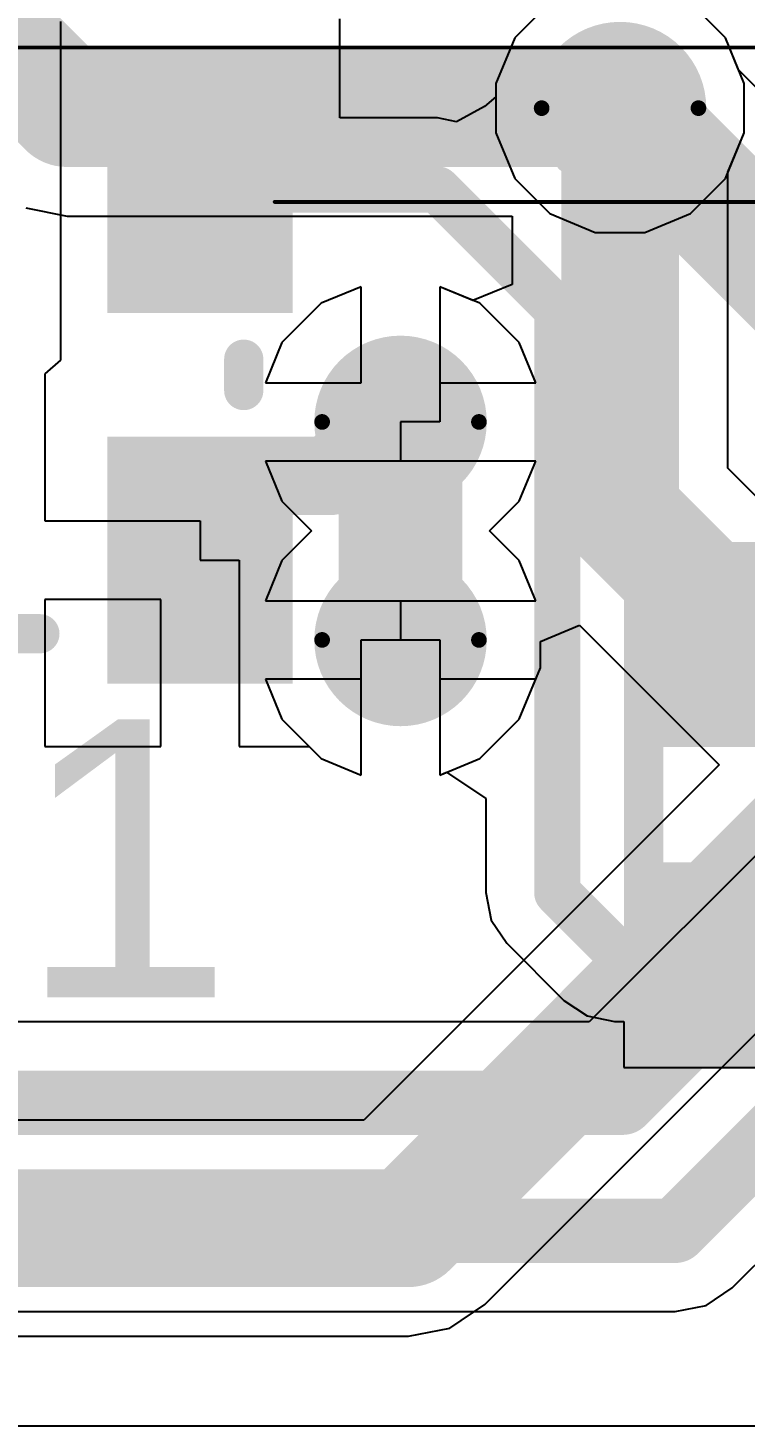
# Model space of a CAD drawing. Header units: inches. Extents: x 0 to 323, y -26 to 38.
# Drawn here: x 8.692 to 11.016, y 0.203 to 4.73 of the extents above; entities that cross this region are included whole.
import ezdxf

# ---------------------------------------------------------------- set-up
doc = ezdxf.new("R2010")
doc.units = ezdxf.units.IN
for name, color, linetype in [('Bottom Layer', 5, 'Continuous'), ('Bottom Solder', 6, 'Continuous'), ('Drill Drawing', 1, 'Continuous'), ('GND', 76, 'Continuous'), ('Mechanical 3', 76, 'Continuous'), ('Power', 16, 'Continuous'), ('Top Layer', 1, 'Continuous'), ('Top Overlay', 2, 'Continuous'), ('Top Paste', 8, 'Continuous'), ('Top Solder', 216, 'Continuous'), ('Via Holes', 16, 'Continuous')]:
    doc.layers.add(name, color=color, linetype=linetype)
doc.styles.add('Arial', font='', dxfattribs={"height": 0.2})
doc.styles.get('Arial').set_extended_font_data('Arial')

# ---------------------------------------------------------------- blocks, each defined once
blk = doc.blocks.new('KC2016K_22')
at = {"layer": 'Top Layer'}
for points in [[(-1.2, 1), (-0.6, 1), (-0.6, 0.2), (-1.2, 0.2)], [(0.6, 1), (1.2, 1), (1.2, 0.2), (0.6, 0.2)], [(-1.2, -0.2), (-0.6, -0.2), (-0.6, -1), (-1.2, -1)], [(0.6, -0.2), (1.2, -0.2), (1.2, -1), (0.6, -1)]]:
    blk.add_hatch(color=1, dxfattribs=at).paths.add_polyline_path(points)
at = {"layer": 'Top Paste'}
for points in [[(-1.2, 1), (-0.6, 1), (-0.6, 0.2), (-1.2, 0.2)], [(0.6, 1), (1.2, 1), (1.2, 0.2), (0.6, 0.2)], [(-1.2, -0.2), (-0.6, -0.2), (-0.6, -1), (-1.2, -1)], [(0.6, -0.2), (1.2, -0.2), (1.2, -1), (0.6, -1)]]:
    blk.add_hatch(color=8, dxfattribs=at).paths.add_polyline_path(points)
at = {"layer": 'Top Solder'}
for points in [[(-1.2, 1), (-0.6, 1), (-0.6, 0.2), (-1.2, 0.2)], [(0.6, 1), (1.2, 1), (1.2, 0.2), (0.6, 0.2)], [(-1.2, -0.2), (-0.6, -0.2), (-0.6, -1), (-1.2, -1)], [(0.6, -0.2), (1.2, -0.2), (1.2, -1), (0.6, -1)]]:
    blk.add_hatch(color=216, dxfattribs=at).paths.add_polyline_path(points)
at = {"layer": 'Top Overlay'}
for points in [[(-0.381, 0.8382, 0.127, 0.127, 0), (0.381, 0.8382, 0.127, 0.127, 0)], [(-1.0414, -0.0508, 0.127, 0.127, 0), (-1.0414, 0.0508, 0.127, 0.127, 0)], [(1.0414, -0.0508, 0.127, 0.127, 0), (1.0414, 0.0508, 0.127, 0.127, 0)], [(-1.5728, -0.554, 0.254, 0.254, 0), (-1.4458, -0.681, 0.254, 0.254, 0)], [(-1.5728, -0.808, 0.254, 0.254, 0), (-1.5728, -0.554, 0.254, 0.254, 0)], [(-1.5728, -0.808, 0.254, 0.254, 0), (-1.4458, -0.681, 0.254, 0.254, 0)], [(-0.381, -0.8382, 0.127, 0.127, 0), (0.381, -0.8382, 0.127, 0.127, 0)]]:
    blk.add_lwpolyline(points, format="xyseb", dxfattribs=at)
for points in [[(-0.4128, 0.8382, 0.0635, 0.0635, 1), (-0.3493, 0.8382, 0.0635, 0.0635, 1)], [(0.3493, 0.8382, 0.0635, 0.0635, 1), (0.4128, 0.8382, 0.0635, 0.0635, 1)], [(-1.0732, 0.0508, 0.0635, 0.0635, 1), (-1.0096, 0.0508, 0.0635, 0.0635, 1)], [(1.0097, 0.0508, 0.0635, 0.0635, 1), (1.0732, 0.0508, 0.0635, 0.0635, 1)], [(-1.0732, -0.0508, 0.0635, 0.0635, 1), (-1.0096, -0.0508, 0.0635, 0.0635, 1)], [(1.0097, -0.0508, 0.0635, 0.0635, 1), (1.0732, -0.0508, 0.0635, 0.0635, 1)], [(-1.6363, -0.554, 0.127, 0.127, 1), (-1.5093, -0.554, 0.127, 0.127, 1)], [(-1.6363, -0.554, 0.127, 0.127, 1), (-1.5093, -0.554, 0.127, 0.127, 1)], [(-1.5093, -0.681, 0.127, 0.127, 1), (-1.3823, -0.681, 0.127, 0.127, 1)], [(-1.5093, -0.681, 0.127, 0.127, 1), (-1.3823, -0.681, 0.127, 0.127, 1)], [(-1.6363, -0.808, 0.127, 0.127, 1), (-1.5093, -0.808, 0.127, 0.127, 1)], [(-1.6363, -0.808, 0.127, 0.127, 1), (-1.5093, -0.808, 0.127, 0.127, 1)], [(-0.4128, -0.8382, 0.0635, 0.0635, 1), (-0.3493, -0.8382, 0.0635, 0.0635, 1)], [(0.3493, -0.8382, 0.0635, 0.0635, 1), (0.4128, -0.8382, 0.0635, 0.0635, 1)]]:
    blk.add_lwpolyline(points, format="xyseb", close=True, dxfattribs=at)
blk = doc.blocks.new('R___0402_24')
at = {"layer": 'Top Layer'}
for points in [[(-0.6985, -0.3175), (-0.6985, 0.3175), (-0.2413, 0.3175), (-0.2413, -0.3175)], [(0.2413, -0.3175), (0.2413, 0.3175), (0.6985, 0.3175), (0.6985, -0.3175)]]:
    blk.add_hatch(color=1, dxfattribs=at).paths.add_polyline_path(points)
at = {"layer": 'Top Paste'}
for points in [[(-0.6985, -0.3175), (-0.6985, 0.3175), (-0.2413, 0.3175), (-0.2413, -0.3175)], [(0.2413, -0.3175), (0.2413, 0.3175), (0.6985, 0.3175), (0.6985, -0.3175)]]:
    blk.add_hatch(color=8, dxfattribs=at).paths.add_polyline_path(points)
at = {"layer": 'Top Solder'}
for points in [[(-0.7535, -0.3725), (-0.7535, 0.3725), (-0.1863, 0.3725), (-0.1863, -0.3725)], [(0.1863, -0.3725), (0.1863, 0.3725), (0.7535, 0.3725), (0.7535, -0.3725)]]:
    blk.add_hatch(color=216, dxfattribs=at).paths.add_polyline_path(points)
at = {"layer": 'Top Overlay'}
for points in [[(-0.7874, 0.4064, 0.127, 0.127, 0), (-0.7874, -0.4064, 0.127, 0.127, 0)], [(-0.7874, 0.4064, 0.127, 0.127, 0), (0.7874, 0.4064, 0.127, 0.127, 0)], [(0.7874, 0.4064, 0.127, 0.127, 0), (0.7874, -0.4064, 0.127, 0.127, 0)], [(-0.7874, -0.4064, 0.127, 0.127, 0), (0.7874, -0.4064, 0.127, 0.127, 0)], [(-0.8128, -0.4318, 0.00323, 0.00323, 0), (0.8128, -0.4318, 0.00323, 0.00323, 0)]]:
    blk.add_lwpolyline(points, format="xyseb", dxfattribs=at)
for points in [[(-0.8191, 0.4064, 0.0635, 0.0635, 1), (-0.7556, 0.4064, 0.0635, 0.0635, 1)], [(-0.8191, 0.4064, 0.0635, 0.0635, 1), (-0.7556, 0.4064, 0.0635, 0.0635, 1)], [(0.7556, 0.4064, 0.0635, 0.0635, 1), (0.8191, 0.4064, 0.0635, 0.0635, 1)], [(0.7556, 0.4064, 0.0635, 0.0635, 1), (0.8191, 0.4064, 0.0635, 0.0635, 1)], [(-0.8191, -0.4064, 0.0635, 0.0635, 1), (-0.7556, -0.4064, 0.0635, 0.0635, 1)], [(-0.8191, -0.4064, 0.0635, 0.0635, 1), (-0.7556, -0.4064, 0.0635, 0.0635, 1)], [(0.7556, -0.4064, 0.0635, 0.0635, 1), (0.8191, -0.4064, 0.0635, 0.0635, 1)], [(0.7556, -0.4064, 0.0635, 0.0635, 1), (0.8191, -0.4064, 0.0635, 0.0635, 1)], [(-0.8136, -0.4318, 0.00161, 0.00161, 1), (-0.812, -0.4318, 0.00161, 0.00161, 1)], [(0.812, -0.4318, 0.00161, 0.00161, 1), (0.8136, -0.4318, 0.00161, 0.00161, 1)]]:
    blk.add_lwpolyline(points, format="xyseb", close=True, dxfattribs=at)

msp = doc.modelspace()

# ---------------------------------------------------------------- hatches: boundary and pattern name
at = {"layer": 'Bottom Layer'}
h = msp.add_hatch(color=5, dxfattribs=at)
edge = h.paths.add_edge_path()
edge.add_arc((10.6106, 4.4704), 0.25, 0, 360)
h = msp.add_hatch(color=5, dxfattribs=at)
edge = h.paths.add_edge_path()
edge.add_arc((9.8994, 3.4544), 0.25, 0, 360)
h = msp.add_hatch(color=5, dxfattribs=at)
edge = h.paths.add_edge_path()
edge.add_arc((9.8994, 2.7486), 0.25, 0, 360)
at = {"layer": 'Bottom Solder'}
h = msp.add_hatch(color=6, dxfattribs=at)
edge = h.paths.add_edge_path()
edge.add_arc((10.6106, 4.4704), 0.15, 0, 360)
h = msp.add_hatch(color=6, dxfattribs=at)
edge = h.paths.add_edge_path()
edge.add_arc((9.8994, 3.4544), 0.15, 0, 360)
h = msp.add_hatch(color=6, dxfattribs=at)
edge = h.paths.add_edge_path()
edge.add_arc((9.8994, 2.7486), 0.15, 0, 360)
at = {"layer": 'GND'}
h = msp.add_hatch(color=76, dxfattribs=at)
edge = h.paths.add_edge_path()
edge.add_arc((10.6106, 4.4704), 0.25, 0, 360)
h = msp.add_hatch(color=76, dxfattribs=at)
edge = h.paths.add_edge_path()
edge.add_arc((9.8994, 3.4544), 0.25, 0, 360)
h = msp.add_hatch(color=76, dxfattribs=at)
edge = h.paths.add_edge_path()
edge.add_arc((9.8994, 2.7486), 0.25, 0, 360)
at = {"layer": 'Power'}
h = msp.add_hatch(color=16, dxfattribs=at)
edge = h.paths.add_edge_path()
edge.add_arc((10.6106, 4.4704), 0.25, 0, 360)
h = msp.add_hatch(color=16, dxfattribs=at)
edge = h.paths.add_edge_path()
edge.add_arc((9.8994, 3.4544), 0.25, 0, 360)
h = msp.add_hatch(color=16, dxfattribs=at)
edge = h.paths.add_edge_path()
edge.add_arc((9.8994, 2.7486), 0.25, 0, 360)
at = {"layer": 'Top Layer'}
h = msp.add_hatch(color=1, dxfattribs=at)
edge = h.paths.add_edge_path()
edge.add_arc((10.6106, 4.4704), 0.25, 0, 360)
h = msp.add_hatch(color=1, dxfattribs=at)
edge = h.paths.add_edge_path()
edge.add_arc((9.8994, 3.4544), 0.25, 0, 360)
h = msp.add_hatch(color=1, dxfattribs=at)
edge = h.paths.add_edge_path()
edge.add_arc((9.8994, 2.7486), 0.25, 0, 360)
at = {"layer": 'Top Solder'}
h = msp.add_hatch(color=216, dxfattribs=at)
edge = h.paths.add_edge_path()
edge.add_arc((10.6106, 4.4704), 0.15, 0, 360)
h = msp.add_hatch(color=216, dxfattribs=at)
edge = h.paths.add_edge_path()
edge.add_arc((9.8994, 3.4544), 0.15, 0, 360)
h = msp.add_hatch(color=216, dxfattribs=at)
edge = h.paths.add_edge_path()
edge.add_arc((9.8994, 2.7486), 0.15, 0, 360)
at = {"layer": 'Via Holes'}
h = msp.add_hatch(color=7, dxfattribs=at)
edge = h.paths.add_edge_path()
edge.add_arc((10.6106, 4.4704), 0.15, 0, 360)
h = msp.add_hatch(color=7, dxfattribs=at)
edge = h.paths.add_edge_path()
edge.add_arc((9.8994, 3.4544), 0.15, 0, 360)
h = msp.add_hatch(color=7, dxfattribs=at)
edge = h.paths.add_edge_path()
edge.add_arc((9.8994, 2.7486), 0.15, 0, 360)

# ---------------------------------------------------------------- linework, layer by layer
at = {"layer": 'Bottom Layer'}
for p, q in [((10.9517, 4.6984), (10.8385, 4.8115)), ((11.013, 4.5505), (10.9517, 4.6984)), ((11.013, 4.3904), (11.013, 4.5505)), ((10.9602, 4.2629), (11.013, 4.3904)), ((10.9602, 3.3044), (10.9602, 4.2629)), ((8.6851, 4.1474), (8.8189, 4.1208)), ((8.8189, 4.1208), (10.261, 4.1208)), ((10.261, 4.1208), (10.261, 3.8997)), ((10.261, 3.8997), (10.134, 3.8478)), ((9.7724, 3.8923), (9.6427, 3.8386)), ((9.7724, 3.5814), (9.7724, 3.8923)), ((10.134, 3.8478), (10.0264, 3.8923)), ((10.0264, 3.8923), (10.0264, 3.4544)), ((9.6427, 3.8386), (9.5152, 3.7111)), ((9.5152, 3.7111), (9.4615, 3.5814)), ((9.4615, 3.5814), (9.7724, 3.5814)), ((10.0264, 3.4544), (9.8994, 3.4544)), ((9.8994, 3.4544), (9.8994, 3.3274)), ((9.8994, 3.3274), (9.4615, 3.3274)), ((9.4615, 3.3274), (9.5152, 3.1977)), ((11.0972, 3.1674), (10.9602, 3.3044)), ((9.5152, 3.1977), (9.6114, 3.1015)), ((9.6114, 3.1015), (9.5152, 3.0054)), ((9.5152, 3.0054), (9.4615, 2.8756)), ((9.4615, 2.8756), (9.8994, 2.8756)), ((9.8994, 2.8756), (9.8994, 2.7486)), ((10.3526, 2.7436), (10.4796, 2.7962)), ((10.4796, 2.7962), (10.9312, 2.3445)), ((9.8994, 2.7486), (10.0264, 2.7486)), ((10.0264, 2.7486), (10.0264, 2.3107)), ((10.3526, 2.6585), (10.3526, 2.7436)), ((10.2836, 2.4919), (10.3526, 2.6585)), ((9.7724, 2.6216), (9.4615, 2.6216)), ((9.4615, 2.6216), (9.5152, 2.4919)), ((9.7724, 2.3107), (9.7724, 2.6216)), ((9.5152, 2.4919), (9.6427, 2.3644)), ((10.1561, 2.3644), (10.2836, 2.4919)), ((9.6427, 2.3644), (9.7724, 2.3107)), ((10.0264, 2.3107), (10.1561, 2.3644)), ((10.9312, 2.3445), (9.78, 1.1933)), ((10.172, 0.5964), (11.4621, 1.8865)), ((9.78, 1.1933), (8.2704, 1.1933)), ((10.0586, 0.5206), (10.172, 0.5964)), ((9.9248, 0.494), (10.0586, 0.5206)), ((8.2704, 0.494), (9.9248, 0.494)), ((21.7238, 0.2032), (8.3343, 0.2032))]:
    msp.add_line(p, q, dxfattribs=at)
for points in [[(8.382, 4.9074, 0.381, 0.381, 0), (8.8189, 4.4704, 0.381, 0.381, 0)], [(8.8189, 4.4704, 0.381, 0.381, 0), (10.6106, 4.4704, 0.381, 0.381, 0)], [(10.6106, 3.1596, 0.381, 0.381, 0), (10.6106, 4.4704, 0.381, 0.381, 0)], [(10.6106, 3.1596, 0.381, 0.381, 0), (11.5341, 2.2361, 0.381, 0.381, 0)], [(9.9248, 0.8436, 0.381, 0.381, 0), (11.3173, 2.2361, 0.381, 0.381, 0)], [(7.7752, 0.8436, 0.381, 0.381, 0), (9.9248, 0.8436, 0.381, 0.381, 0)]]:
    msp.add_lwpolyline(points, format="xyseb", dxfattribs=at)
for points in [[(8.7237, 4.4704, 0.1905, 0.1905, 1), (8.9142, 4.4704, 0.1905, 0.1905, 1)], [(8.7237, 4.4704, 0.1905, 0.1905, 1), (8.9142, 4.4704, 0.1905, 0.1905, 1)], [(10.5153, 4.4704, 0.1905, 0.1905, 1), (10.7058, 4.4704, 0.1905, 0.1905, 1)], [(10.5153, 4.4704, 0.1905, 0.1905, 1), (10.7058, 4.4704, 0.1905, 0.1905, 1)], [(10.5153, 3.1596, 0.1905, 0.1905, 1), (10.7058, 3.1596, 0.1905, 0.1905, 1)], [(10.5153, 3.1596, 0.1905, 0.1905, 1), (10.7058, 3.1596, 0.1905, 0.1905, 1)], [(9.8295, 0.8436, 0.1905, 0.1905, 1), (10.02, 0.8436, 0.1905, 0.1905, 1)], [(9.8295, 0.8436, 0.1905, 0.1905, 1), (10.02, 0.8436, 0.1905, 0.1905, 1)]]:
    msp.add_lwpolyline(points, format="xyseb", close=True, dxfattribs=at)
at = {"layer": 'Drill Drawing'}
for points in [[(10.8646, 4.4704, 0.0508, 0.0508, 1), (10.3566, 4.4704, 0.0508, 0.0508, 1)], [(10.3439, 4.4704, 0.0254, 0.0254, 1), (10.3693, 4.4704, 0.0254, 0.0254, 1)], [(10.8519, 4.4704, 0.0254, 0.0254, 1), (10.8773, 4.4704, 0.0254, 0.0254, 1)], [(10.1534, 3.4544, 0.0508, 0.0508, 1), (9.6454, 3.4544, 0.0508, 0.0508, 1)], [(9.6327, 3.4544, 0.0254, 0.0254, 1), (9.6581, 3.4544, 0.0254, 0.0254, 1)], [(10.1407, 3.4544, 0.0254, 0.0254, 1), (10.1661, 3.4544, 0.0254, 0.0254, 1)], [(10.1534, 2.7486, 0.0508, 0.0508, 1), (9.6454, 2.7486, 0.0508, 0.0508, 1)], [(9.6327, 2.7486, 0.0254, 0.0254, 1), (9.6581, 2.7486, 0.0254, 0.0254, 1)], [(10.1407, 2.7486, 0.0254, 0.0254, 1), (10.1661, 2.7486, 0.0254, 0.0254, 1)]]:
    msp.add_lwpolyline(points, format="xyseb", close=True, dxfattribs=at)
at = {"layer": 'GND'}
for p, q in [((10.3826, 4.8115), (10.2695, 4.6984)), ((10.9517, 4.6984), (10.8385, 4.8115)), ((10.2695, 4.6984), (10.2082, 4.5505)), ((11.013, 4.5505), (10.9517, 4.6984)), ((10.2082, 4.5505), (10.2082, 4.3904)), ((11.013, 4.3904), (11.013, 4.5505)), ((10.2082, 4.3904), (10.2695, 4.2425)), ((10.9517, 4.2425), (11.013, 4.3904)), ((10.2695, 4.2425), (10.3826, 4.1293)), ((10.8385, 4.1293), (10.9517, 4.2425)), ((10.3826, 4.1293), (10.5305, 4.068)), ((10.6906, 4.068), (10.8385, 4.1293)), ((10.5305, 4.068), (10.6906, 4.068)), ((9.7724, 3.8923), (9.6427, 3.8386)), ((9.7724, 3.5814), (9.7724, 3.8923)), ((10.1561, 3.8386), (10.0264, 3.8923)), ((10.0264, 3.8923), (10.0264, 3.5814)), ((9.6427, 3.8386), (9.5152, 3.7111)), ((10.2836, 3.7111), (10.1561, 3.8386)), ((9.5152, 3.7111), (9.4615, 3.5814)), ((10.3373, 3.5814), (10.2836, 3.7111)), ((9.4615, 3.5814), (9.7724, 3.5814)), ((10.0264, 3.5814), (10.3373, 3.5814)), ((10.3373, 3.3274), (9.4615, 3.3274)), ((9.4615, 3.3274), (9.5152, 3.1977)), ((10.2836, 3.1977), (10.3373, 3.3274)), ((9.5152, 3.1977), (9.6114, 3.1015)), ((10.1874, 3.1015), (10.2836, 3.1977)), ((9.6114, 3.1015), (9.5152, 3.0054)), ((10.2836, 3.0054), (10.1874, 3.1015)), ((9.5152, 3.0054), (9.4615, 2.8756)), ((10.3373, 2.8756), (10.2836, 3.0054)), ((9.4615, 2.8756), (10.3373, 2.8756)), ((9.7724, 2.6216), (9.4615, 2.6216)), ((9.4615, 2.6216), (9.5152, 2.4919)), ((9.7724, 2.3107), (9.7724, 2.6216)), ((10.3373, 2.6216), (10.0264, 2.6216)), ((10.0264, 2.6216), (10.0264, 2.3107)), ((10.2836, 2.4919), (10.3373, 2.6216)), ((9.5152, 2.4919), (9.6427, 2.3644)), ((10.1561, 2.3644), (10.2836, 2.4919)), ((9.6427, 2.3644), (9.7724, 2.3107)), ((10.0264, 2.3107), (10.1561, 2.3644)), ((37.7698, 0.2032), (0.2032, 0.2032))]:
    msp.add_line(p, q, dxfattribs=at)
at = {"layer": 'Mechanical 3'}
for points in [[(4.0045, 4.6668, 0.0127, 0.0127, 0), (11.9492, 4.6668, 0.0127, 0.0127, 0)], [(4.0045, 4.6668, 0.0127, 0.0127, 0), (11.9492, 4.6668, 0.0127, 0.0127, 0)], [(9.4918, 4.1668, 0.0127, 0.0127, 0), (13.4642, 4.1668, 0.0127, 0.0127, 0)], [(9.4918, 4.1668, 0.0127, 0.0127, 0), (13.4642, 4.1668, 0.0127, 0.0127, 0)]]:
    msp.add_lwpolyline(points, format="xyseb", dxfattribs=at)
msp.add_lwpolyline([(9.4887, 4.1668, 0.00635, 0.00635, 1), (9.495, 4.1668, 0.00635, 0.00635, 1)], format="xyseb", close=True, dxfattribs=at)
msp.add_lwpolyline([(9.4887, 4.1668, 0.00635, 0.00635, 1), (9.495, 4.1668, 0.00635, 0.00635, 1)], format="xyseb", close=True, dxfattribs=at)
at = {"layer": 'Power'}
for p, q in [((10.3826, 4.8115), (10.2695, 4.6984)), ((10.9517, 4.6984), (10.8385, 4.8115)), ((10.2695, 4.6984), (10.2082, 4.5505)), ((11.013, 4.5505), (10.9517, 4.6984)), ((10.2082, 4.5505), (10.2082, 4.3904)), ((11.013, 4.3904), (11.013, 4.5505)), ((10.2082, 4.3904), (10.2695, 4.2425)), ((10.9517, 4.2425), (11.013, 4.3904)), ((10.2695, 4.2425), (10.3826, 4.1293)), ((10.8385, 4.1293), (10.9517, 4.2425)), ((10.3826, 4.1293), (10.5305, 4.068)), ((10.6906, 4.068), (10.8385, 4.1293)), ((10.5305, 4.068), (10.6906, 4.068)), ((9.7724, 3.8923), (9.6427, 3.8386)), ((9.7724, 3.5814), (9.7724, 3.8923)), ((10.1561, 3.8386), (10.0264, 3.8923)), ((10.0264, 3.8923), (10.0264, 3.5814)), ((9.6427, 3.8386), (9.5152, 3.7111)), ((10.2836, 3.7111), (10.1561, 3.8386)), ((9.5152, 3.7111), (9.4615, 3.5814)), ((10.3373, 3.5814), (10.2836, 3.7111)), ((9.4615, 3.5814), (9.7724, 3.5814)), ((10.0264, 3.5814), (10.3373, 3.5814)), ((10.3373, 3.3274), (9.4615, 3.3274)), ((9.4615, 3.3274), (9.5152, 3.1977)), ((10.2836, 3.1977), (10.3373, 3.3274)), ((9.5152, 3.1977), (9.6114, 3.1015)), ((10.1874, 3.1015), (10.2836, 3.1977)), ((9.6114, 3.1015), (9.5152, 3.0054)), ((10.2836, 3.0054), (10.1874, 3.1015)), ((9.5152, 3.0054), (9.4615, 2.8756)), ((10.3373, 2.8756), (10.2836, 3.0054)), ((9.4615, 2.8756), (10.3373, 2.8756)), ((9.7724, 2.6216), (9.4615, 2.6216)), ((9.4615, 2.6216), (9.5152, 2.4919)), ((9.7724, 2.3107), (9.7724, 2.6216)), ((10.3373, 2.6216), (10.0264, 2.6216)), ((10.0264, 2.6216), (10.0264, 2.3107)), ((10.2836, 2.4919), (10.3373, 2.6216)), ((11.6192, 2.6202), (10.5106, 1.5116)), ((9.5152, 2.4919), (9.6427, 2.3644)), ((10.1561, 2.3644), (10.2836, 2.4919)), ((9.6427, 2.3644), (9.7724, 2.3107)), ((10.0264, 2.3107), (10.1561, 2.3644)), ((10.9741, 0.6504), (12.1048, 1.781)), ((10.5106, 1.5116), (5.8525, 1.5116)), ((10.8893, 0.5937), (10.9741, 0.6504)), ((10.7892, 0.5738), (10.8893, 0.5937)), ((3.9969, 0.5738), (10.7892, 0.5738)), ((37.7698, 0.2032), (0.2032, 0.2032))]:
    msp.add_line(p, q, dxfattribs=at)
for points in [[(10.6189, 1.25, 0.2083, 0.2083, 0), (11.8127, 2.4438, 0.2083, 0.2083, 0)], [(10.7892, 0.8353, 0.2083, 0.2083, 0), (11.9965, 2.0426, 0.2083, 0.2083, 0)], [(4.5708, 1.25, 0.2083, 0.2083, 0), (10.6189, 1.25, 0.2083, 0.2083, 0)], [(3.9969, 0.8353, 0.2083, 0.2083, 0), (10.7892, 0.8353, 0.2083, 0.2083, 0)]]:
    msp.add_lwpolyline(points, format="xyseb", dxfattribs=at)
for points in [[(10.5668, 1.25, 0.1041, 0.1041, 1), (10.671, 1.25, 0.1041, 0.1041, 1)], [(10.5668, 1.25, 0.1041, 0.1041, 1), (10.671, 1.25, 0.1041, 0.1041, 1)], [(10.7371, 0.8353, 0.1041, 0.1041, 1), (10.8413, 0.8353, 0.1041, 0.1041, 1)], [(10.7371, 0.8353, 0.1041, 0.1041, 1), (10.8413, 0.8353, 0.1041, 0.1041, 1)]]:
    msp.add_lwpolyline(points, format="xyseb", close=True, dxfattribs=at)
at = {"layer": 'Top Layer'}
for p, q in [((10.3826, 4.8115), (10.2695, 4.6984)), ((10.9517, 4.6984), (10.8385, 4.8115)), ((9.7024, 4.4387), (9.7024, 4.7592)), ((8.7976, 4.7512), (8.7976, 3.6544)), ((10.2695, 4.6984), (10.2082, 4.5505)), ((10.9948, 4.5943), (10.9517, 4.6984)), ((11.1621, 4.427), (10.9948, 4.5943)), ((10.2082, 4.5505), (10.2082, 4.5069)), ((10.2082, 4.5069), (10.1714, 4.4753)), ((10.0194, 4.4387), (9.7024, 4.4387)), ((10.0812, 4.4264), (10.0194, 4.4387)), ((10.1714, 4.4753), (10.0812, 4.4264)), ((8.7976, 3.6544), (8.7468, 3.61)), ((8.7468, 3.61), (8.7468, 3.61)), ((8.7468, 3.61), (8.7468, 3.1338)), ((8.7468, 3.1338), (9.25, 3.1338)), ((9.25, 3.1338), (9.25, 3.0068)), ((9.25, 3.0068), (9.377, 3.0068)), ((9.377, 3.0068), (9.377, 2.4036)), ((9.123, 2.8798), (8.7468, 2.8798)), ((8.7468, 2.8798), (8.7468, 2.4036)), ((9.123, 2.4036), (9.123, 2.8798)), ((9.7724, 2.3107), (9.7724, 2.7486)), ((9.7724, 2.7486), (10.0264, 2.7486)), ((10.0264, 2.7486), (10.0264, 2.3107)), ((8.7468, 2.4036), (9.123, 2.4036)), ((9.377, 2.4036), (9.6035, 2.4036)), ((9.6035, 2.4036), (9.6427, 2.3644)), ((9.6427, 2.3644), (9.7724, 2.3107)), ((10.0264, 2.3107), (10.0485, 2.3199)), ((10.0485, 2.3199), (10.1755, 2.235)), ((10.1755, 2.235), (10.1755, 1.9304)), ((10.1755, 1.9304), (10.1932, 1.8417)), ((10.1932, 1.8417), (10.2434, 1.7665)), ((10.2434, 1.7665), (10.4285, 1.5814)), ((10.4285, 1.5814), (10.5038, 1.5311)), ((10.5038, 1.5311), (10.5925, 1.5135)), ((10.5925, 1.5135), (10.6233, 1.5135)), ((10.6233, 1.5135), (10.6233, 1.3643)), ((10.6233, 1.3643), (11.5315, 1.3643)), ((13.7609, 0.2032), (0.2032, 0.2032))]:
    msp.add_line(p, q, dxfattribs=at)
for points in [[(10.6106, 4.4704, 0.4, 0.4, 0), (11.2021, 3.8789, 0.4, 0.4, 0)], [(9.2246, 4.2068, 0.15, 0.15, 0), (10.0194, 4.2068, 0.15, 0.15, 0)], [(10.0194, 4.2068, 0.15, 0.15, 0), (10.4074, 3.8188, 0.15, 0.15, 0)], [(11.2021, 3.8789, 0.4, 0.4, 0), (11.8098, 3.8789, 0.4, 0.4, 0)], [(10.4074, 1.9304, 0.15, 0.15, 0), (10.4074, 3.8188, 0.15, 0.15, 0)], [(9.8994, 2.7486, 0.4, 0.4, 0), (9.8994, 3.4544, 0.4, 0.4, 0)], [(9.6718, 3.2798, 0.254, 0.254, 0), (9.8464, 3.4544, 0.254, 0.254, 0)], [(9.8464, 3.4544, 0.254, 0.254, 0), (9.8994, 3.4544, 0.254, 0.254, 0)], [(9.25, 3.1068, 0.254, 0.254, 0), (9.423, 3.2798, 0.254, 0.254, 0)], [(9.423, 3.2798, 0.254, 0.254, 0), (9.6718, 3.2798, 0.254, 0.254, 0)], [(9.25, 3.0068, 0.254, 0.254, 0), (9.25, 3.1068, 0.254, 0.254, 0)], [(10.4074, 1.9304, 0.15, 0.15, 0), (10.5925, 1.7453, 0.15, 0.15, 0)], [(10.5925, 1.7453, 0.15, 0.15, 0), (11.0932, 1.7453, 0.15, 0.15, 0)]]:
    msp.add_lwpolyline(points, format="xyseb", dxfattribs=at)
for points in [[(10.5106, 4.4704, 0.2, 0.2, 1), (10.7106, 4.4704, 0.2, 0.2, 1)], [(9.1871, 4.2068, 0.075, 0.075, 1), (9.2621, 4.2068, 0.075, 0.075, 1)], [(9.9819, 4.2068, 0.075, 0.075, 1), (10.0569, 4.2068, 0.075, 0.075, 1)], [(9.9819, 4.2068, 0.075, 0.075, 1), (10.0569, 4.2068, 0.075, 0.075, 1)], [(11.1021, 3.8789, 0.2, 0.2, 1), (11.3021, 3.8789, 0.2, 0.2, 1)], [(11.1021, 3.8789, 0.2, 0.2, 1), (11.3021, 3.8789, 0.2, 0.2, 1)], [(10.3699, 3.8188, 0.075, 0.075, 1), (10.4449, 3.8188, 0.075, 0.075, 1)], [(10.3699, 3.8188, 0.075, 0.075, 1), (10.4449, 3.8188, 0.075, 0.075, 1)], [(9.7994, 3.4544, 0.2, 0.2, 1), (9.9994, 3.4544, 0.2, 0.2, 1)], [(9.7829, 3.4544, 0.127, 0.127, 1), (9.9099, 3.4544, 0.127, 0.127, 1)], [(9.7829, 3.4544, 0.127, 0.127, 1), (9.9099, 3.4544, 0.127, 0.127, 1)], [(9.8359, 3.4544, 0.127, 0.127, 1), (9.9629, 3.4544, 0.127, 0.127, 1)], [(9.3595, 3.2798, 0.127, 0.127, 1), (9.4865, 3.2798, 0.127, 0.127, 1)], [(9.3595, 3.2798, 0.127, 0.127, 1), (9.4865, 3.2798, 0.127, 0.127, 1)], [(9.6083, 3.2798, 0.127, 0.127, 1), (9.7353, 3.2798, 0.127, 0.127, 1)], [(9.6083, 3.2798, 0.127, 0.127, 1), (9.7353, 3.2798, 0.127, 0.127, 1)], [(9.1865, 3.1068, 0.127, 0.127, 1), (9.3135, 3.1068, 0.127, 0.127, 1)], [(9.1865, 3.1068, 0.127, 0.127, 1), (9.3135, 3.1068, 0.127, 0.127, 1)], [(9.1865, 3.0068, 0.127, 0.127, 1), (9.3135, 3.0068, 0.127, 0.127, 1)], [(9.7994, 2.7486, 0.2, 0.2, 1), (9.9994, 2.7486, 0.2, 0.2, 1)], [(10.3699, 1.9304, 0.075, 0.075, 1), (10.4449, 1.9304, 0.075, 0.075, 1)], [(10.3699, 1.9304, 0.075, 0.075, 1), (10.4449, 1.9304, 0.075, 0.075, 1)], [(10.555, 1.7453, 0.075, 0.075, 1), (10.63, 1.7453, 0.075, 0.075, 1)], [(10.555, 1.7453, 0.075, 0.075, 1), (10.63, 1.7453, 0.075, 0.075, 1)]]:
    msp.add_lwpolyline(points, format="xyseb", close=True, dxfattribs=at)

# ---------------------------------------------------------------- block references
msp.add_blockref('KC2016K_22', (8.35, 3.6068))
at = {"rotation": 90}
msp.add_blockref('R___0402_24', (11.0932, 2.2152), dxfattribs=at)

# ---------------------------------------------------------------- texts
at = {"layer": 'Top Overlay', "style": 'Arial'}
msp.add_text('X1', height=0.9, dxfattribs=at).set_placement((7.8206, 1.5918))

doc.saveas('drawing.dxf')
